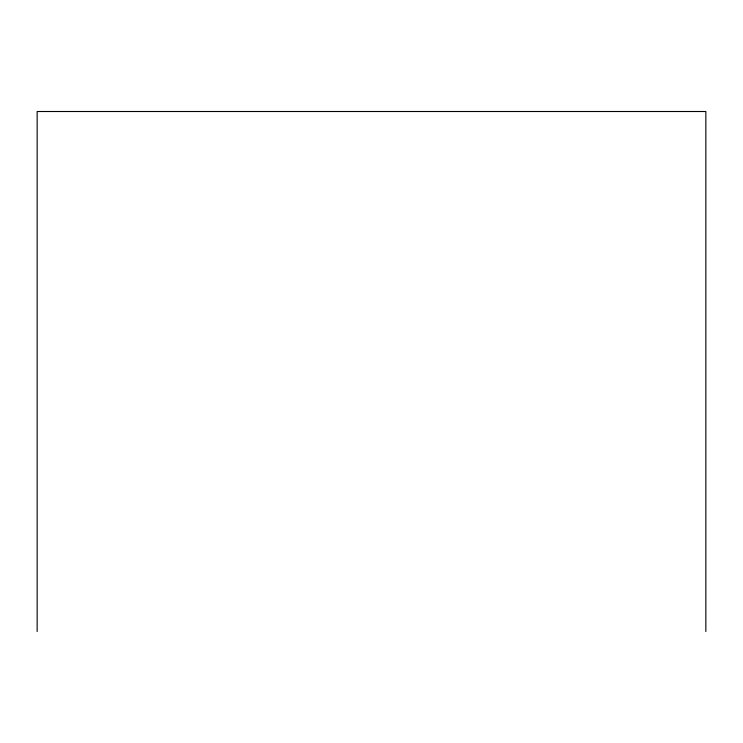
<?xml version="1.0" encoding="UTF-8"?>
<svg xmlns="http://www.w3.org/2000/svg" width="743" height="743" viewBox="0 0 743 743"><rect width="100%" height="100%" fill="white"/><g stroke="black" fill="none" stroke-linecap="round" stroke-linejoin="round"><path stroke-width="1.11" d="M705.85 631.494L705.85 111.506L37.15 111.506L37.15 631.494"/></g></svg>
